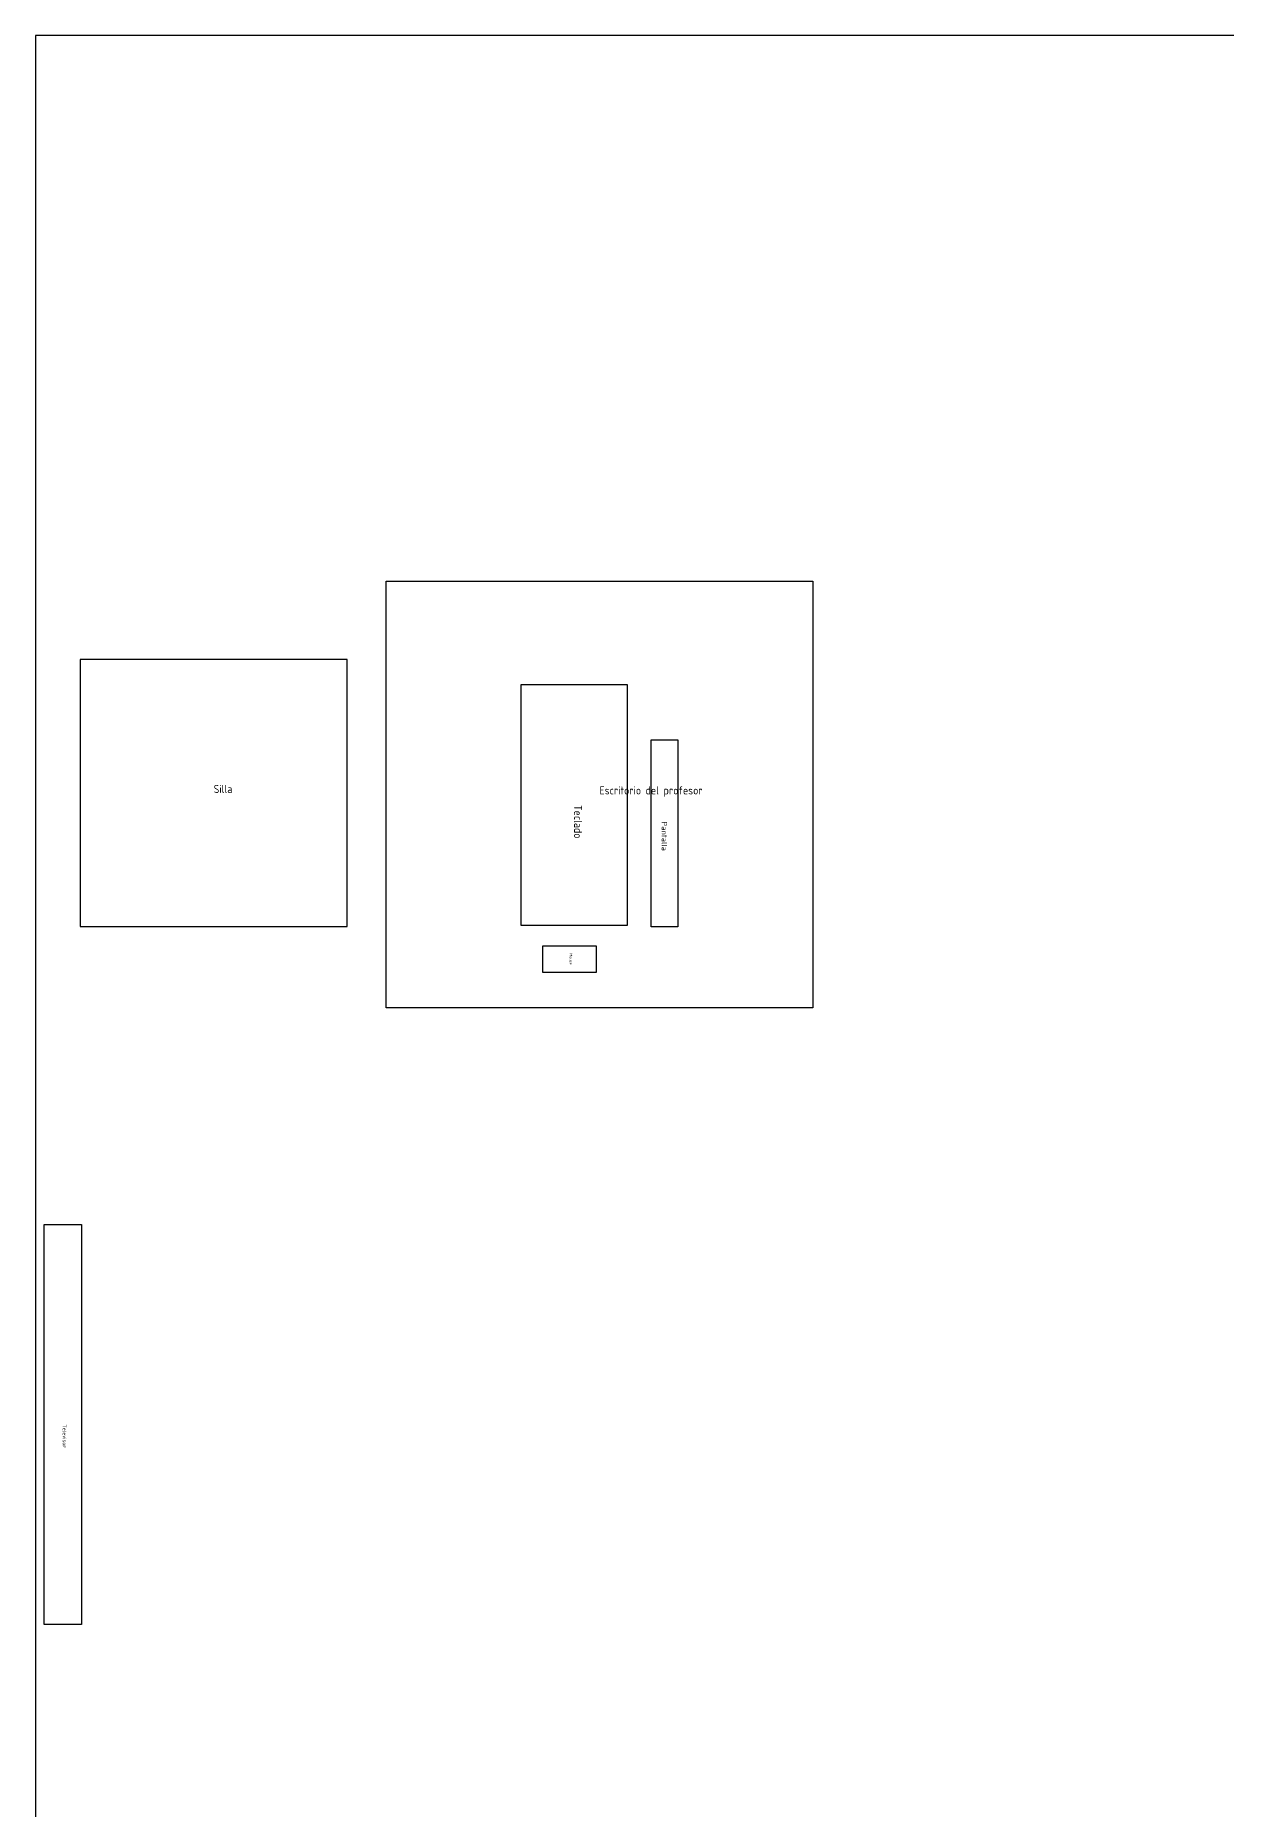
# Model space of a CAD drawing. Header units: millimetres. Extents: x 255 to 6539, y 159 to 7810.
# Drawn here: x 255 to 2487, y 4485 to 7810 of the extents above; entities that cross this region are included whole.
import ezdxf

# ---------------------------------------------------------------- set-up
doc = ezdxf.new("R2010")
doc.units = ezdxf.units.MM
for name, color, linetype in [('MOUSE', 7, 'Continuous'), ('Pantalla', 7, 'Continuous'), ('Teclado', 7, 'Continuous'), ('TV', 7, 'Continuous')]:
    doc.layers.add(name, color=color, linetype=linetype)
doc.styles.add('Atributos', font='isocp_IV25.ttf')

# ---------------------------------------------------------------- blocks, each defined once
blk = doc.blocks.new('Escritorio profesor')
blk.add_lwpolyline([(-400, 400), (400, 400), (400, -400), (-400, -400)], close=True)
at = {"style": 'Atributos', "flags": 1}
for tag, p in [('COLOR', (-369.4, 347)), ('MARCA', (-375.6, 300.8)), ('MODELO', (-375.6, 251.4))]:
    blk.add_attdef(tag, p, '', height=15, dxfattribs=at)
at = {"style": 'Atributos'}
blk.add_attdef('NOMBRE', (0, 0), '', height=15, dxfattribs=at)
blk = doc.blocks.new('Silla')
blk.add_lwpolyline([(-250, -250), (250, -250), (250, 250), (-250, 250)], close=True)
at = {"style": 'Atributos'}
for tag, p, flags in [('COLOR', (-215.3, 204.1), 1), ('MARCA', (-221.1, 164.9), 1), ('MODELO', (-218.2, 125.7), 1), ('NOMBRE', (0, 0), 8)]:
    blk.add_attdef(tag, p, '', height=15, dxfattribs=dict(at, flags=flags))
blk = doc.blocks.new('Pantalla')
at = {"layer": 'Pantalla'}
blk.add_lwpolyline([(-175, 25), (175, 25), (175, -25), (-175, -25)], close=True, dxfattribs=at)
at = {"layer": 'Pantalla', "style": 'Atributos'}
for tag, p, height, flags in [('MARCA', (-169.5, 2.1), 5, 1), ('COLOR', (-167.3, 13.2), 5, 1), ('NOMBRE', (-22.5, -5.4), 10, 8), ('MODELO', (-168.7, -8.6), 5, 1)]:
    blk.add_attdef(tag, p, '', height=height, dxfattribs=dict(at, flags=flags))
blk = doc.blocks.new('Teclado')
blk.add_lwpolyline([(-225, -100), (225, -100), (225, 100), (-225, 100)], close=True)
at = {"layer": 'Teclado', "style": 'Atributos'}
for tag, p, flags in [('COLOR', (-207.7, 69), 1), ('MARCA', (-210.5, 32.2), 1), ('MODELO', (-213.4, -2.4), 1), ('NOMBRE', (0, 0), 8)]:
    blk.add_attdef(tag, p, '', height=15, dxfattribs=dict(at, flags=flags))
blk = doc.blocks.new('Mouse')
at = {"layer": 'MOUSE'}
blk.add_lwpolyline([(-25, 50), (25, 50), (25, -50), (-25, -50)], close=True, dxfattribs=at)
at = {"layer": 'MOUSE', "style": 'Atributos'}
for tag, p, height, flags in [('MARCA', (-19.9, 35.8), 2.5, 1), ('COLOR', (-18.9, 41.9), 2.5, 1), ('MODELO', (-19.4, 27.9), 2.5, 1), ('NOMBRE', (-10.9, 0), 5, 8)]:
    blk.add_attdef(tag, p, '', height=height, dxfattribs=dict(at, flags=flags))
blk = doc.blocks.new('Televisor')
at = {"layer": 'TV'}
blk.add_lwpolyline([(-35, 375), (35, 375), (35, -375), (-35, -375)], close=True, dxfattribs=at)
at = {"layer": 'TV', "style": 'Atributos'}
for tag, p, height, flags in [('MODELO', (-10.2, 352.8), 5, 1), ('MARCA', (2.7, 349.9), 5, 1), ('COLOR', (15.8, 349), 5, 1), ('NOMBRE', (0, 0), 7, 8)]:
    blk.add_attdef(tag, p, '', height=height, rotation=270, dxfattribs=dict(at, flags=flags))
blk = doc.blocks.new('SalonDeClases')
blk.add_lwpolyline([(-3825.5, -3142), (3825.5, -3142), (3825.5, 3142), (-3825.5, 3142)], close=True)
at = {"style": 'Atributos'}
for tag, p, flags in [('COLOR', (-3806.9, 3106.4), 9), ('MARCA', (-3806, 3062), 9), ('MODELO', (-3807.9, 3014.8), 9), ('NOMBRE', (0, 0), 8)]:
    blk.add_attdef(tag, p, '', height=20, dxfattribs=dict(at, flags=flags))

msp = doc.modelspace()

# ---------------------------------------------------------------- block references
at = {"rotation": 269.9999999999999}
msp.add_blockref('SalonDeClases', (3396.9, 3984.7), dxfattribs=at)
msp.add_blockref('Escritorio profesor', (1311.7, 6387.6)).add_auto_attribs({'NOMBRE': 'Escritorio del profesor'})
ref = msp.add_blockref('Silla', (588.7, 6390.3))
ref.add_attrib('NOMBRE', 'Silla', (588.7, 6390.3), dxfattribs={"height": 15, "style": 'Atributos'})
ref = msp.add_blockref('Teclado', (1264, 6367.8), dxfattribs=dict(rotation=270))
ref.add_attrib('NOMBRE', 'Teclado', (1264, 6367.8), dxfattribs={"layer": 'Teclado', "height": 15, "rotation": 270, "style": 'Atributos'})
ref = msp.add_blockref('Pantalla', (1433.7, 6314.6), dxfattribs=dict(rotation=270))
ref.add_attrib('NOMBRE', 'Pantalla', (1428.3, 6337), dxfattribs={"layer": 'Pantalla', "height": 10, "rotation": 270, "style": 'Atributos'})
ref = msp.add_blockref('Mouse', (1255.6, 6078.7), dxfattribs=dict(rotation=270))
ref.add_attrib('NOMBRE', 'Mouse', (1255.6, 6089.6), dxfattribs={"layer": 'MOUSE', "height": 5, "rotation": 270, "style": 'Atributos'})
ref = msp.add_blockref('Televisor', (305.9, 5206.6))
ref.add_attrib('NOMBRE', 'Televisor', (305.9, 5206.6), dxfattribs={"layer": 'TV', "height": 7, "rotation": 270, "style": 'Atributos'})

doc.saveas('drawing.dxf')
